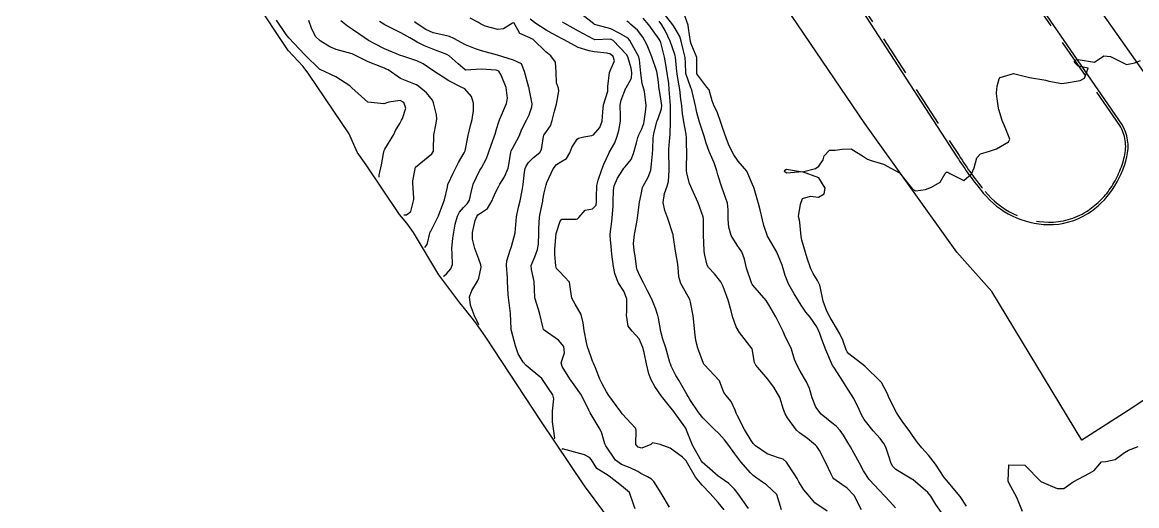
# Model space of a CAD drawing. Header units: metres. Extents: x 298520 to 308411, y 7433745 to 7450750.
# Drawn here: x 305244.6 to 305382.8, y 7436215.3 to 7436275.1 of the extents above; entities that cross this region are included whole.
import ezdxf

# ---------------------------------------------------------------- set-up
doc = ezdxf.new("R2010")
doc.units = ezdxf.units.M
doc.header["$LTSCALE"] = 10
doc.linetypes.add('DASHED', pattern=[0.75, 0.5, -0.25])
for name, color, linetype in [('Area', 45, 'Continuous'), ('Canteiro', 45, 'DASHED'), ('Curvas de Nivel 1m', 11, 'Continuous'), ('Curvas de Nivel 5m', 15, 'Continuous'), ('Vias Primárias', 230, 'Continuous')]:
    doc.layers.add(name, color=color, linetype=linetype)

msp = doc.modelspace()

# ---------------------------------------------------------------- linework, layer by layer
at = {"layer": 'Area'}
msp.add_polyline3d([(305317.83, 7436213.05, 741.99), (305314.36, 7436217.74, 749.82), (305308.94, 7436225.78, 739.61), (305302.12, 7436236.16, 739.22), (305300.89, 7436237.93, 748.9), (305299.48, 7436239.7, 738.19), (305298.88, 7436240.41, 747.76), (305296.3, 7436243.86, 745.74), (305293.14, 7436249.09, 743.9), (305292.32, 7436250.25, 736.48), (305291.4, 7436251.34, 737.28), (305287.26, 7436257.51, 743.56), (305286.16, 7436259.05, 733.24), (305285.17, 7436261.33, 744.86), (305280.15, 7436268.74, 744.7), (305279.45, 7436269.68, 744.11), (305277.59, 7436271.67, 743.42), (305273.33, 7436278.09, 738.9)], dxfattribs=at)
at = {"layer": 'Canteiro'}
msp.add_lwpolyline([(305266, 7436433.78), (305264.39, 7436436.19), (305261.36, 7436439.55, 0.142047), (305258.94, 7436441.05, 0.117996), (305253.89, 7436441.23, 0.170733), (305248.4, 7436437.97, 0.124148), (305245.8, 7436432.6, 0.156838), (305246.38, 7436427.32), (305292.39, 7436361.42), (305332.32, 7436301.74), (305343.24, 7436285.69), (305360.77, 7436258.64, 0.027998), (305364.01, 7436254.19, 0.219336), (305371.85, 7436250.39, 0.147376), (305376.57, 7436251.71, 0.103006), (305379.55, 7436254.59, 0.089753), (305381.29, 7436258.54, 0.198141), (305380.7, 7436262.36), (305367.22, 7436281.95), (305352.16, 7436304.22), (305337.61, 7436325.77), (305324.65, 7436345.85)], format="xyb", close=True, dxfattribs=at)
at = {"layer": 'Curvas de Nivel 1m', "flags": 128}
for points, elevation in [([(305288.9, 7436255.96), (305288.89, 7436256.22), (305289.16, 7436257.49), (305289.41, 7436258.9), (305289.5, 7436259.25), (305289.59, 7436259.42), (305290.69, 7436261.23), (305290.91, 7436261.76), (305291.45, 7436262.63), (305291.67, 7436263.01), (305291.77, 7436263.22), (305292.18, 7436264.51), (305291.94, 7436265.22), (305291.49, 7436265.45), (305290.07, 7436265.24), (305289.48, 7436265.06), (305287.48, 7436265.27), (305285.5, 7436267.05), (305285.38, 7436267.17), (305285.23, 7436267.29), (305283.52, 7436268.4), (305281.58, 7436269.29), (305281.53, 7436269.32), (305279.68, 7436271.1), (305277.7, 7436273.21), (305277.35, 7436273.63), (305276.16, 7436275.4)], 733), ([(305291.93, 7436251.29), (305292.27, 7436251.31), (305292.81, 7436251.71), (305293.17, 7436253.2), (305293.17, 7436253.38), (305293.04, 7436255.2), (305293.06, 7436255.51), (305293.39, 7436257.2), (305294.49, 7436258.1), (305295.41, 7436258.84), (305295.61, 7436259.18), (305295.64, 7436259.4), (305295.67, 7436261.18), (305295.97, 7436262.66), (305296.04, 7436263.17), (305296, 7436263.7), (305295.64, 7436265.17), (305295.49, 7436265.5), (305294.74, 7436266.42), (305293.82, 7436267.2), (305293.51, 7436267.39), (305293.2, 7436267.51), (305291.52, 7436268.18), (305290, 7436269.24), (305289.69, 7436269.4), (305289.54, 7436269.46), (305289.21, 7436269.58), (305287.54, 7436270.26), (305285.62, 7436271.22), (305285.55, 7436271.26), (305285.52, 7436271.26), (305285.38, 7436271.29), (305283.56, 7436271.77), (305282.77, 7436272.12), (305281.58, 7436272.84), (305281.02, 7436273.35), (305280.54, 7436274.31), (305280.16, 7436275.36)], 734), ([(305296.87, 7436243.69), (305296.94, 7436243.74), (305297.23, 7436243.98), (305297.78, 7436244.6), (305297.98, 7436245.14), (305297.93, 7436246.47), (305297.91, 7436247.14), (305298.04, 7436248.39), (305298.13, 7436249.14), (305298.31, 7436250.13), (305298.61, 7436251.14), (305298.84, 7436251.62), (305299.33, 7436252.21), (305299.78, 7436252.68), (305300.07, 7436253.12), (305300.29, 7436254.05), (305300.53, 7436255.11), (305301.38, 7436256.83), (305301.5, 7436256.98), (305301.59, 7436257.1), (305302.21, 7436258.28), (305302.49, 7436259.09), (305302.71, 7436259.79), (305303.18, 7436261.08), (305303.25, 7436261.27), (305303.45, 7436261.93), (305303.71, 7436262.82), (305303.8, 7436263.08), (305304.31, 7436264.23), (305304.68, 7436265.07), (305304.81, 7436265.75), (305304.62, 7436267.07), (305304.01, 7436268.59), (305303.71, 7436269.08), (305303.53, 7436269.19), (305303.38, 7436269.23), (305301.54, 7436269.33), (305299.62, 7436269.21), (305299.53, 7436269.24), (305298.68, 7436270), (305297.55, 7436271), (305297.27, 7436271.15), (305295.56, 7436271.8), (305294.52, 7436272.23), (305293.58, 7436272.68), (305292.7, 7436273.21), (305291.59, 7436273.86), (305290.66, 7436274.3), (305289.6, 7436274.85), (305288.91, 7436275.26)], 736), ([(305301.23, 7436237.66), (305300.71, 7436238.79), (305300.2, 7436240.1), (305300.09, 7436241.12), (305300.38, 7436241.94), (305301.09, 7436243.1), (305301.23, 7436243.44), (305301.52, 7436244.82), (305301.5, 7436245.1), (305301.25, 7436245.79), (305300.73, 7436247.11), (305300.46, 7436248.29), (305300.46, 7436249.11), (305300.78, 7436250.58), (305300.99, 7436251.1), (305301.13, 7436251.29), (305301.32, 7436251.43), (305302.33, 7436252.09), (305302.9, 7436253.08), (305303.01, 7436253.42), (305303.35, 7436254.15), (305303.67, 7436254.77), (305303.84, 7436255.08), (305304.42, 7436256.02), (305304.86, 7436257.07), (305304.95, 7436257.5), (305305.2, 7436259.06), (305305.25, 7436259.22), (305305.42, 7436259.5), (305306.23, 7436261.05), (305306.59, 7436261.9), (305307.15, 7436263.03), (305307.47, 7436263.69), (305307.83, 7436264.67), (305307.87, 7436265.03), (305307.5, 7436266.9), (305307.48, 7436267.01), (305307.47, 7436267.03), (305307.46, 7436267.08), (305306.9, 7436269.04), (305306.52, 7436270.02), (305305.55, 7436270.44), (305303.55, 7436271.08), (305301.56, 7436271.63), (305300.81, 7436271.86), (305299.57, 7436272.35), (305298.13, 7436273.14), (305297.59, 7436273.39), (305297.27, 7436273.47), (305295.59, 7436273.84), (305294.68, 7436274.27), (305293.6, 7436274.97), (305293.28, 7436275.2)], 737), ([(305310.6, 7436223.57), (305310.66, 7436223.64), (305310.36, 7436225.64), (305310.37, 7436226.99), (305310.55, 7436228.49), (305310.43, 7436228.99), (305309.86, 7436229.8), (305309.07, 7436231.01), (305307.1, 7436232.65), (305306.75, 7436233.04), (305306.13, 7436234.06), (305305.79, 7436235.05), (305305.3, 7436236.91), (305305.26, 7436237.06), (305305.26, 7436237.16), (305305.17, 7436239.06), (305304.93, 7436241.06), (305304.89, 7436241.37), (305304.81, 7436243.06), (305304.78, 7436243.51), (305304.67, 7436245.07), (305304.71, 7436245.61), (305305.17, 7436247.06), (305305.2, 7436247.14), (305305.28, 7436247.36), (305305.73, 7436249.05), (305305.8, 7436249.55), (305305.91, 7436251.05), (305306.15, 7436252.23), (305306.37, 7436253.04), (305306.63, 7436254.31), (305306.74, 7436255.04), (305306.92, 7436256.58), (305307, 7436257.04), (305307.1, 7436257.33), (305307.39, 7436257.78), (305308.03, 7436258.39), (305308.79, 7436259.02), (305309.02, 7436259.41), (305309.25, 7436261.01), (305309.3, 7436261.15), (305309.44, 7436261.34), (305310.13, 7436262.32), (305310.35, 7436263), (305310.64, 7436264.16), (305310.86, 7436264.99), (305311.15, 7436266.63), (305311.1, 7436266.99), (305310.87, 7436267.63), (305310.83, 7436268.99), (305310.75, 7436270.2), (305310.15, 7436271), (305309.56, 7436271.48), (305307.96, 7436273.03), (305307.58, 7436273.22), (305306.31, 7436273.77), (305305.64, 7436275.06), (305305.63, 7436275.08), (305305.6, 7436275.09), (305305.43, 7436275.06), (305304.32, 7436274.34), (305303.59, 7436274.25), (305302.03, 7436274.66), (305301.6, 7436274.89), (305301.46, 7436274.96), (305301.2, 7436275.11), (305300.16, 7436275.68)], 738), ([(305324.89, 7436215.1), (305323.83, 7436216.83), (305322.93, 7436218.25), (305322.63, 7436218.55), (305322.14, 7436218.85), (305321.33, 7436219.26), (305320.94, 7436219.49), (305320, 7436219.94), (305318.95, 7436220.35), (305318.2, 7436220.9), (305316.98, 7436222.67), (305316.88, 7436222.91), (305316.44, 7436224.36), (305316.16, 7436224.92), (305315.03, 7436226.77), (305314.95, 7436226.94), (305314.9, 7436227.08), (305313.98, 7436228.95), (305313.07, 7436230.25), (305312.52, 7436230.97), (305311.57, 7436232.5), (305311.47, 7436232.98), (305311.86, 7436234.22), (305311.76, 7436234.97), (305311.13, 7436235.77), (305309.35, 7436237.01), (305309.25, 7436237.1), (305309.16, 7436237.41), (305308.8, 7436239.01), (305308.63, 7436239.56), (305308.19, 7436241.02), (305308.15, 7436242.08), (305308.12, 7436243.02), (305307.76, 7436244.51), (305307.75, 7436245.02), (305308.2, 7436246.08), (305308.52, 7436247.02), (305308.63, 7436247.66), (305308.69, 7436249.02), (305308.7, 7436249.61), (305308.78, 7436251.02), (305308.86, 7436251.48), (305309.16, 7436253.01), (305309.19, 7436253.17), (305309.35, 7436254.04), (305309.57, 7436255.01), (305309.68, 7436255.32), (305310.46, 7436256.99), (305310.86, 7436257.52), (305311.4, 7436257.86), (305312.1, 7436258.28), (305312.52, 7436258.97), (305312.77, 7436259.62), (305313.43, 7436260.68), (305313.59, 7436260.8), (305314.26, 7436260.95), (305315.25, 7436261.13), (305315.44, 7436261.22), (305316.25, 7436262.12), (305316.54, 7436262.92), (305316.6, 7436264.05), (305316.71, 7436264.92), (305317.22, 7436266.63), (305317.25, 7436266.91), (305317.24, 7436267.18), (305317.44, 7436268.91), (305317.54, 7436269.13), (305318.07, 7436270.39), (305317.88, 7436270.91), (305317.56, 7436271.21), (305317.17, 7436271.31), (305315.56, 7436271.48), (305314.91, 7436271.6), (305313.57, 7436272.01), (305311.82, 7436272.98), (305311.58, 7436273.12), (305310.34, 7436273.75), (305309.59, 7436274.17), (305308.31, 7436275.02), (305307.61, 7436275.55)], 739), ([(305334.66, 7436214.93), (305333.4, 7436216.72), (305332.92, 7436217.33), (305332.22, 7436218.03), (305331.17, 7436218.75), (305331.03, 7436218.85), (305330.93, 7436218.94), (305329.88, 7436219.82), (305328.95, 7436220.66), (305328.86, 7436220.77), (305328.67, 7436221.06), (305327.75, 7436222.78), (305327, 7436224.64), (305326.96, 7436224.75), (305326.94, 7436224.79), (305326.78, 7436225.02), (305325.51, 7436226.81), (305325.31, 7436227.09), (305325.04, 7436227.4), (305323.88, 7436228.83), (305323.06, 7436230.04), (305322.61, 7436230.84), (305322.32, 7436231.61), (305322.01, 7436232.85), (305321.72, 7436234.25), (305321.57, 7436234.86), (305321.14, 7436235.92), (305320.24, 7436236.87), (305319.77, 7436237.49), (305319.55, 7436238.88), (305319.57, 7436239.28), (305319.57, 7436240.88), (305319.21, 7436241.86), (305318.52, 7436242.9), (305318.09, 7436244.04), (305317.92, 7436244.9), (305317.72, 7436246.44), (305317.67, 7436246.91), (305317.51, 7436248.69), (305317.52, 7436248.91), (305317.74, 7436250.48), (305317.79, 7436250.91), (305317.88, 7436252.36), (305317.9, 7436252.9), (305317.93, 7436254.33), (305318.03, 7436254.9), (305318.44, 7436255.83), (305319.1, 7436256.89), (305319.21, 7436257.06), (305319.39, 7436257.26), (305320.14, 7436258.14), (305320.41, 7436258.88), (305320.78, 7436260.23), (305320.97, 7436260.87), (305321.09, 7436261.21), (305321.45, 7436261.96), (305321.68, 7436262.63), (305321.73, 7436262.86), (305321.96, 7436264.38), (305322, 7436264.85), (305321.78, 7436266.58), (305321.7, 7436266.86), (305321.51, 7436267.55), (305321.32, 7436268.86), (305321.18, 7436270.5), (305321.08, 7436270.87), (305320.44, 7436272), (305319.96, 7436272.88), (305319.81, 7436273.11), (305319.59, 7436273.28), (305318.74, 7436273.75), (305317.6, 7436274.32), (305317.16, 7436274.47), (305315.6, 7436274.88), (305315.5, 7436274.94), (305313.62, 7436276.41)], 741), ([(305338.77, 7436214.76), (305338.18, 7436216.66), (305336.92, 7436217.84), (305336.43, 7436218.17), (305335.7, 7436218.69), (305335.27, 7436219.02), (305334.94, 7436219.34), (305333.74, 7436220.71), (305332.97, 7436221.69), (305332.23, 7436222.73), (305331.69, 7436223.44), (305331, 7436224.2), (305330.42, 7436224.76), (305329.02, 7436226.14), (305328.5, 7436226.78), (305327.39, 7436228.44), (305327.18, 7436228.79), (305327.06, 7436229.01), (305326.42, 7436230.16), (305326.04, 7436230.81), (305325.68, 7436231.41), (305325.1, 7436232.57), (305324.99, 7436232.82), (305324.94, 7436232.99), (305324.42, 7436234.83), (305324.06, 7436235.9), (305323.79, 7436236.83), (305323.5, 7436238.5), (305323.44, 7436238.84), (305323.18, 7436239.62), (305322.69, 7436240.85), (305322.17, 7436241.89), (305321.64, 7436242.86), (305321.23, 7436243.65), (305320.87, 7436244.5), (305320.78, 7436244.87), (305320.62, 7436246.23), (305320.5, 7436246.87), (305320.41, 7436247.74), (305320.53, 7436248.87), (305320.83, 7436250.39), (305320.9, 7436250.87), (305320.95, 7436251.24), (305321.16, 7436252.86), (305321.35, 7436253.82), (305321.53, 7436254.69), (305321.6, 7436254.86), (305322.25, 7436255.98), (305322.56, 7436256.85), (305322.64, 7436257.6), (305322.76, 7436258.85), (305322.81, 7436259.45), (305322.86, 7436260.85), (305322.94, 7436261.35), (305323.31, 7436262.84), (305323.35, 7436262.96), (305323.47, 7436263.23), (305323.9, 7436264.42), (305323.92, 7436264.84), (305323.62, 7436266.72), (305323.6, 7436266.84), (305323.52, 7436267.74), (305323.37, 7436268.84), (305323.32, 7436269.06), (305322.71, 7436270.85), (305322.1, 7436272.33), (305321.84, 7436272.86), (305321.59, 7436273.3), (305320.9, 7436274.18), (305320.1, 7436274.88), (305319.82, 7436275.11), (305319.61, 7436275.29)], 742), ([(305344.43, 7436214.58), (305342.9, 7436215.64), (305342.06, 7436216.61), (305341.54, 7436217.25), (305340.93, 7436218.24), (305340.72, 7436218.63), (305340.35, 7436219.22), (305339.38, 7436220.65), (305338.96, 7436221.05), (305338.41, 7436221.21), (305336.97, 7436221.68), (305335.56, 7436222.69), (305335.27, 7436222.98), (305334.99, 7436223.35), (305334.18, 7436224.71), (305333.26, 7436226.49), (305333.16, 7436226.72), (305333.04, 7436227.11), (305332.51, 7436228.19), (305332.05, 7436228.73), (305331.62, 7436229.3), (305331.07, 7436230.75), (305329.18, 7436232.77), (305329.15, 7436232.81), (305329.1, 7436232.88), (305328.38, 7436234.78), (305328.16, 7436235.75), (305328, 7436236.78), (305327.89, 7436238.06), (305327.82, 7436238.78), (305327.48, 7436240.49), (305327.4, 7436240.79), (305327.2, 7436241.17), (305326.28, 7436242.8), (305326.04, 7436243.62), (305325.95, 7436244.81), (305325.88, 7436245.44), (305325.64, 7436246.81), (305325.33, 7436248.78), (305325.33, 7436248.82), (305325.32, 7436248.85), (305325.29, 7436248.95), (305324.68, 7436250.83), (305324.31, 7436251.85), (305324.09, 7436252.83), (305324.25, 7436253.94), (305324.6, 7436254.83), (305324.76, 7436255.44), (305324.84, 7436256.83), (305324.84, 7436257.37), (305324.8, 7436258.83), (305324.8, 7436259.45), (305324.93, 7436260.83), (305324.97, 7436261.3), (305325.01, 7436262.82), (305325.02, 7436263.27), (305325.01, 7436264.82), (305324.96, 7436265.35), (305324.84, 7436266.83), (305324.78, 7436267.56), (305324.61, 7436268.83), (305324.43, 7436269.94), (305324.26, 7436270.83), (305323.79, 7436272.63), (305323.71, 7436272.84), (305323.59, 7436273.07), (305322.33, 7436274.85), (305321.61, 7436275.67)], 743), ([(305348.67, 7436214.74), (305347.79, 7436216.54), (305346.92, 7436217.44), (305346.24, 7436217.88), (305345.26, 7436218.58), (305345.12, 7436218.76), (305344.94, 7436219.17), (305344.28, 7436220.59), (305343.46, 7436222.11), (305343.15, 7436222.6), (305342.98, 7436222.78), (305341.97, 7436223.59), (305341, 7436224.31), (305340.64, 7436224.63), (305339.49, 7436226.17), (305339.23, 7436226.65), (305339.03, 7436227.18), (305338.54, 7436228.66), (305337.8, 7436229.93), (305337.29, 7436230.67), (305337.08, 7436230.96), (305335.57, 7436232.69), (305335.42, 7436233.01), (305335.12, 7436234.7), (305333.55, 7436236.72), (305333.15, 7436237.44), (305332.69, 7436238.72), (305332.51, 7436239.4), (305332.14, 7436240.73), (305331.53, 7436242.42), (305331.38, 7436242.74), (305331.23, 7436242.99), (305330.45, 7436243.97), (305329.71, 7436244.76), (305329.54, 7436245.06), (305329.26, 7436246.32), (305329.18, 7436246.77), (305329.17, 7436246.86), (305329.08, 7436248.77), (305329.08, 7436248.98), (305329.09, 7436250.77), (305329.05, 7436251.04), (305328.43, 7436252.78), (305327.64, 7436254.5), (305327.51, 7436254.79), (305327.37, 7436255.19), (305327.03, 7436256.44), (305326.99, 7436256.8), (305326.99, 7436257.19), (305327.03, 7436258.8), (305326.99, 7436260.36), (305326.98, 7436260.8), (305326.94, 7436261.3), (305326.66, 7436262.8), (305326.51, 7436263.84), (305326.4, 7436264.81), (305326.3, 7436265.62), (305326.16, 7436266.81), (305325.89, 7436268.45), (305325.81, 7436268.82), (305325.78, 7436269.06), (305325.62, 7436270.82), (305325.56, 7436271.14), (305324.96, 7436272.83), (305324.4, 7436274.03), (305323.93, 7436274.84), (305323.61, 7436275.27)], 744), ([(305358.58, 7436214.41), (305357.91, 7436215.4), (305357.26, 7436216.43), (305356.91, 7436216.89), (305355.08, 7436218.46), (305354.99, 7436218.52), (305354.93, 7436218.54), (305354.73, 7436218.67), (305352.95, 7436219.75), (305352.57, 7436220.11), (305352.38, 7436220.49), (305352.07, 7436221.39), (305351.68, 7436222.5), (305351.45, 7436222.96), (305350.99, 7436223.57), (305350.12, 7436224.52), (305349.02, 7436225.93), (305348.68, 7436226.53), (305348.38, 7436227.19), (305347.72, 7436228.54), (305347.06, 7436229.59), (305346.68, 7436230.17), (305346.47, 7436230.56), (305345.24, 7436232.44), (305345.14, 7436232.58), (305345.12, 7436232.6), (305345.1, 7436232.64), (305344.25, 7436234.59), (305343.74, 7436235.99), (305343.52, 7436236.6), (305343.16, 7436237.42), (305342.3, 7436238.61), (305341.78, 7436239.22), (305341.19, 7436240.11), (305340.88, 7436240.63), (305340.33, 7436241.52), (305339.67, 7436242.65), (305339.53, 7436242.95), (305339.23, 7436243.78), (305338.97, 7436244.65), (305338.84, 7436245.06), (305338.18, 7436246.66), (305337.29, 7436248.23), (305337.04, 7436248.67), (305336.59, 7436249.97), (305336.42, 7436250.68), (305336.1, 7436251.92), (305335.9, 7436252.69), (305335.78, 7436253.13), (305335.36, 7436254.57), (305335.32, 7436254.7), (305335.3, 7436254.76), (305334.45, 7436256.71), (305333.4, 7436257.95), (305332.84, 7436258.73), (305332.29, 7436259.86), (305331.96, 7436260.73), (305331.45, 7436262.13), (305331.25, 7436262.74), (305330.77, 7436264.04), (305330.41, 7436264.76), (305330.16, 7436265.43), (305329.79, 7436266.77), (305329.51, 7436267.12), (305328.25, 7436268.78), (305328.27, 7436270.06), (305328.25, 7436270.78), (305327.58, 7436272.48), (305327.5, 7436272.79), (305327.24, 7436274.44), (305327.19, 7436274.8), (305326.77, 7436275.96)], 746), ([(305361.71, 7436215.2), (305360.9, 7436216.39), (305359.2, 7436218.41), (305358.94, 7436218.76), (305357.84, 7436220.42), (305356.97, 7436221.54), (305356.15, 7436222.44), (305355.62, 7436223.08), (305355, 7436223.98), (305354.66, 7436224.46), (305353.74, 7436225.75), (305353.22, 7436226.48), (305353.03, 7436226.79), (305352.16, 7436228.49), (305351.84, 7436229.27), (305351.15, 7436230.51), (305351.07, 7436230.6), (305349.1, 7436232.53), (305347.12, 7436234.06), (305346.89, 7436234.33), (305346.78, 7436234.56), (305346.36, 7436235.79), (305346.01, 7436236.57), (305345.16, 7436237.97), (305344.81, 7436238.58), (305344.4, 7436239.37), (305343.91, 7436240.59), (305343.61, 7436242.2), (305343.53, 7436242.6), (305343.23, 7436243.16), (305342.67, 7436244.05), (305342.41, 7436244.61), (305341.94, 7436245.93), (305341.75, 7436246.62), (305341.29, 7436248.16), (305341.2, 7436248.62), (305341.05, 7436250.36), (305340.98, 7436250.62), (305340.87, 7436251.08), (305341.1, 7436252.62), (305341.35, 7436253.32), (305342.34, 7436253.62), (305343.35, 7436253.5), (305344.06, 7436253.89), (305344.19, 7436254.59), (305343.38, 7436255.87), (305341.38, 7436256.62), (305339.38, 7436256.45), (305339.14, 7436256.65), (305339.19, 7436256.85), (305339.39, 7436256.95), (305341.38, 7436256.62), (305342.96, 7436257.04), (305343.39, 7436257.33), (305343.91, 7436258.1), (305344.06, 7436258.59), (305344.71, 7436259.3), (305345.42, 7436259.31), (305346.3, 7436259.45), (305347.42, 7436259.46), (305348.92, 7436258.53), (305349.41, 7436258.19), (305349.89, 7436258.03), (305351.4, 7436257.58), (305353.38, 7436256.48), (305355.02, 7436254.46), (305355.36, 7436254.28), (305356.63, 7436254.44), (305357.37, 7436254.71), (305358.44, 7436255.35), (305359.04, 7436256.41), (305359.21, 7436256.59), (305359.39, 7436256.57), (305359.63, 7436256.41), (305361.37, 7436255.53), (305362.34, 7436256.38), (305362.63, 7436257.13), (305362.98, 7436258.37), (305363.42, 7436258.85), (305364.57, 7436259.2), (305365.42, 7436259.48), (305366.9, 7436260.32), (305367.08, 7436260.67), (305366.43, 7436262.33), (305366.11, 7436262.97), (305365.7, 7436264.34), (305365.67, 7436264.53), (305365.5, 7436265.68), (305365.41, 7436266.34), (305365.41, 7436266.43), (305365.52, 7436267.23), (305365.73, 7436268.14), (305365.88, 7436268.33), (305367.54, 7436268.81), (305369.53, 7436268.29), (305371.53, 7436267.97), (305371.92, 7436267.87), (305373.52, 7436267.58), (305374.11, 7436267.65), (305375.53, 7436267.88), (305375.81, 7436267.93), (305376.32, 7436268.21), (305376.8, 7436269.45), (305375.55, 7436269.72), (305375.06, 7436270.22), (305375.3, 7436270.48), (305375.56, 7436270.54), (305377.55, 7436270.19), (305378.73, 7436271.01), (305379.56, 7436270.9), (305381.03, 7436270.16), (305381.55, 7436269.9), (305382.55, 7436270.14), (305383.27, 7436270.42)], 747), ([(305368.65, 7436214.53), (305367.93, 7436216.3), (305366.93, 7436218.09), (305366.88, 7436218.31), (305366.95, 7436220.31), (305368.95, 7436220.29), (305370.93, 7436218.27), (305372.92, 7436217.41), (305373.75, 7436217.4), (305374.93, 7436218.22), (305376.94, 7436219.28), (305377.52, 7436219.61), (305377.97, 7436220.18), (305378.45, 7436220.68), (305378.96, 7436220.76), (305380.13, 7436221), (305380.97, 7436221.61), (305381.27, 7436221.85), (305381.79, 7436222.14), (305382.99, 7436222.59)], 748), ([(305320.62, 7436214.87), (305320.44, 7436215.33), (305319.93, 7436216.88), (305318.92, 7436217.71), (305317.42, 7436218.91), (305316.94, 7436219.21), (305315.89, 7436219.87), (305315.2, 7436220.94), (305314.96, 7436221.25), (305314.36, 7436221.55), (305312.97, 7436221.95), (305311.63, 7436222.32), (305311.52, 7436222.24)], 738)]:
    msp.add_lwpolyline(points, dxfattribs=dict(at, elevation=elevation))
at = {"layer": 'Curvas de Nivel 5m', "flags": 128}
for points, elevation in [([(305294.55, 7436247.27), (305294.83, 7436247.63), (305295.23, 7436249.18), (305295.25, 7436249.22), (305295.29, 7436249.28), (305296.24, 7436251.17), (305296.54, 7436251.94), (305296.97, 7436253.16), (305297.36, 7436254.71), (305297.42, 7436255.09), (305297.44, 7436255.15), (305298.06, 7436256.46), (305298.39, 7436257.14), (305298.73, 7436257.8), (305299.41, 7436258.97), (305299.47, 7436259.07), (305299.49, 7436259.13), (305299.53, 7436259.24), (305299.92, 7436261.12), (305300.19, 7436262.38), (305300.41, 7436263.12), (305300.6, 7436264.24), (305300.59, 7436265.11), (305300.34, 7436265.96), (305299.5, 7436266.9), (305299.06, 7436267.13), (305297.51, 7436267.88), (305295.53, 7436269.17), (305294.34, 7436269.99), (305293.54, 7436270.36), (305291.82, 7436270.94), (305291.55, 7436271.04), (305291.41, 7436271.08), (305291.04, 7436271.23), (305289.56, 7436271.88), (305288.36, 7436272.47), (305287.58, 7436272.9), (305287.01, 7436273.28), (305285.59, 7436274.25), (305284.97, 7436274.67), (305284.12, 7436275.31)], 735), ([(305331.64, 7436214.74), (305330.9, 7436215.68), (305329.93, 7436216.76), (305328.92, 7436217.8), (305328.1, 7436218.78), (305327, 7436220.74), (305326.97, 7436220.79), (305326.95, 7436220.81), (305326.5, 7436221.26), (305324.98, 7436222.39), (305323.71, 7436222.83), (305322.98, 7436223.02), (305322.79, 7436223.04), (305322.57, 7436222.84), (305321.46, 7436222.38), (305320.98, 7436222.5), (305320.72, 7436222.86), (305320.75, 7436224.61), (305320.67, 7436224.86), (305319.03, 7436226.66), (305318.85, 7436226.89), (305318.27, 7436227.67), (305317.35, 7436228.91), (305317.06, 7436229.39), (305316.52, 7436230.37), (305316.24, 7436230.92), (305315.69, 7436232.33), (305315.46, 7436232.93), (305315.35, 7436233.18), (305315.11, 7436233.79), (305314.73, 7436234.94), (305314.57, 7436235.5), (305314.3, 7436236.95), (305314.19, 7436237.92), (305313.93, 7436238.95), (305313.19, 7436240.22), (305312.77, 7436240.96), (305312.67, 7436241.5), (305312.48, 7436242.97), (305311.24, 7436244.28), (305310.88, 7436244.63), (305310.77, 7436244.99), (305310.67, 7436246.4), (305310.68, 7436246.99), (305310.7, 7436247.56), (305310.81, 7436248.99), (305311.31, 7436250.5), (305311.55, 7436250.74), (305313.31, 7436250.77), (305313.47, 7436250.8), (305313.63, 7436250.96), (305314.41, 7436251.86), (305315.33, 7436252.02), (305315.77, 7436252.5), (305315.85, 7436252.93), (305315.85, 7436253.43), (305315.87, 7436254.93), (305316.03, 7436255.59), (305316.5, 7436256.92), (305316.74, 7436257.57), (305317.36, 7436258.91), (305317.41, 7436259.01), (305318.09, 7436260.23), (305318.34, 7436260.9), (305318.58, 7436261.76), (305318.81, 7436262.9), (305318.81, 7436263.55), (305318.77, 7436264.9), (305318.89, 7436265.49), (305319.41, 7436266.89), (305319.44, 7436266.95), (305319.51, 7436267.04), (305320.18, 7436268.23), (305320.22, 7436268.88), (305320.13, 7436269.47), (305319.71, 7436270.89), (305319.56, 7436271.16), (305317.9, 7436272.91), (305317.58, 7436273.04), (305315.64, 7436272.99), (305315.58, 7436273), (305315.45, 7436273.07), (305313.59, 7436274.03), (305311.91, 7436274.98), (305311.6, 7436275.17)], 740), ([(305352.89, 7436214.99), (305352.18, 7436215.77), (305351.53, 7436216.5), (305350.91, 7436217.13), (305349.63, 7436218.52), (305348.94, 7436219.57), (305348.45, 7436220.54), (305347.77, 7436221.74), (305347.3, 7436222.55), (305346.99, 7436223.1), (305346.45, 7436224.01), (305346.03, 7436224.56), (305345.54, 7436225.11), (305345.01, 7436225.54), (305343.7, 7436226.59), (305343.04, 7436227.47), (305342.58, 7436228.61), (305342.22, 7436229.77), (305341.85, 7436230.62), (305341.09, 7436231.93), (305340.69, 7436232.63), (305340.39, 7436233.36), (305340.01, 7436234.64), (305339.14, 7436236.42), (305339.04, 7436236.65), (305338.96, 7436236.84), (305338.05, 7436238.66), (305337.19, 7436240.15), (305336.99, 7436240.48), (305336.86, 7436240.68), (305335.22, 7436242.57), (305335.13, 7436242.7), (305335.06, 7436242.87), (305334.44, 7436244.71), (305334.16, 7436245.8), (305333.86, 7436246.71), (305333.28, 7436247.56), (305332.54, 7436248.73), (305332.24, 7436249.79), (305332.17, 7436250.73), (305332.16, 7436251.91), (305332.05, 7436252.73), (305331.36, 7436254.74), (305330.88, 7436256.25), (305330.74, 7436256.75), (305330.41, 7436257.74), (305329.98, 7436258.76), (305329.8, 7436259.15), (305329.43, 7436260.19), (305329.25, 7436260.77), (305329.16, 7436261.05), (305328.59, 7436262.78), (305328.27, 7436263.98), (305328.1, 7436264.78), (305327.71, 7436266.58), (305327.64, 7436266.79), (305327.51, 7436267.05), (305326.92, 7436268.8), (305326.86, 7436270.12), (305326.84, 7436270.8), (305326.59, 7436271.78), (305326.32, 7436272.81), (305326.15, 7436273.37), (305325.6, 7436274.39), (305325.3, 7436274.82), (305324.1, 7436276.35)], 745)]:
    msp.add_lwpolyline(points, dxfattribs=dict(at, elevation=elevation))
at = {"layer": 'Vias Primárias'}
msp.add_lwpolyline([(305266.25, 7436433.94), (305264.63, 7436436.37), (305261.58, 7436439.75, 0.142047), (305259.02, 7436441.33, 0.117996), (305253.83, 7436441.53, 0.170733), (305248.17, 7436438.16, 0.124148), (305245.51, 7436432.66, 0.15766), (305246.12, 7436427.17), (305292.14, 7436361.25), (305332.07, 7436301.58), (305342.99, 7436285.52), (305360.51, 7436258.47, 0.027998), (305363.78, 7436254, 0.219336), (305371.84, 7436250.09, 0.147376), (305376.73, 7436251.46, 0.103006), (305379.79, 7436254.42, 0.089753), (305381.58, 7436258.47, 0.198565), (305380.95, 7436262.52), (305367.47, 7436282.12), (305352.4, 7436304.39), (305337.86, 7436325.94), (305324.9, 7436346.01)], format="xyb", close=True, dxfattribs=at)
for points in [[(305483.39, 7436185.86), (305483.33, 7436217.64), (305480.95, 7436226.3), (305467.92, 7436246.14, 0.066981), (305463.46, 7436251.28, 0.08754), (305452.99, 7436257.66, 0.119957), (305440.31, 7436259.37, 0.05044), (305431.85, 7436257.61, 0.071113), (305428.56, 7436256.03), (305405.78, 7436240.55), (305398.33, 7436237.46), (305390.72, 7436232.98), (305381.74, 7436227.06), (305376, 7436223.38), (305364.83, 7436241.82), (305360.52, 7436246.66), (305349.1, 7436262.61), (305327.93, 7436293.77), (305296.73, 7436340.86), (305274.33, 7436373.68), (305254.24, 7436404.31), (305248.26, 7436412.68, 0.125954), (305240.24, 7436419.45, 0.10142)], [(305390.74, 7436258.96), (305372.78, 7436284.5), (305332.78, 7436343.44, -0.171911), (305331.94, 7436346.68, -0.091483), (305332.91, 7436350.26, -0.314368), (305334.26, 7436351.01, 0.04866)]]:
    msp.add_lwpolyline(points, format="xyb", dxfattribs=at)

doc.saveas('drawing.dxf')
